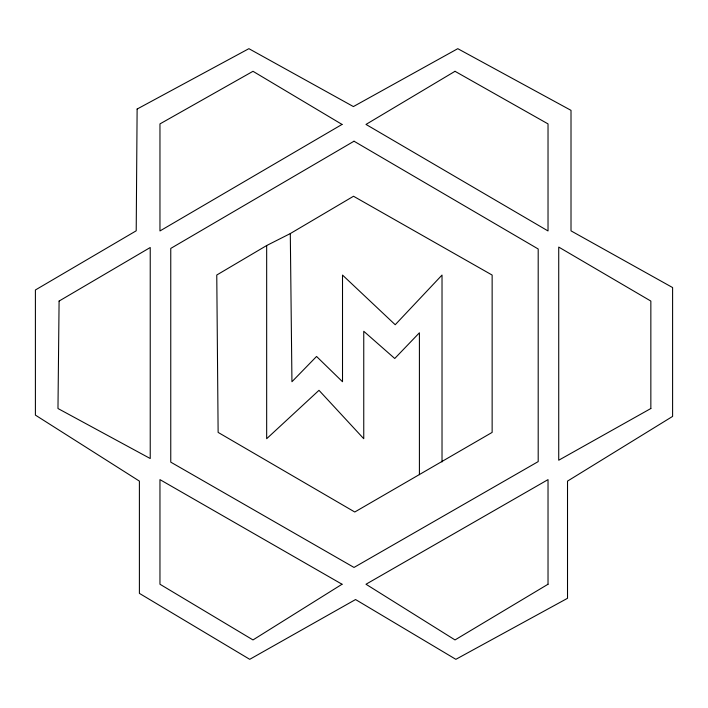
<?xml version="1.0" encoding="UTF-8"?>
<svg xmlns="http://www.w3.org/2000/svg" width="708" height="708" viewBox="0 0 708 708"><rect width="100%" height="100%" fill="white"/><g stroke="black" fill="none" stroke-linecap="round" stroke-linejoin="round"><path stroke-width="1.06" d="M266.668 245.534L216.763 275.023L218.126 432.402L354.77 512.008L492.14 432.402L492.14 275.067L353.522 196.249L290.298 233.569L266.668 245.534L266.668 438.712L318.989 390.32L363.753 438.712L363.753 331.273L394.745 358.487L419.41 332.787L419.41 474.696M290.298 233.569L291.944 381.736L316.556 356.46L342.513 381.736L342.513 275.067L395.214 324.733L442.022 275.067L442.022 461.952M137.122 109.05L136.21 230.799L35.4 289.979L35.4 415.109L139.396 481.113L139.396 593.375L249.729 659.325L355.558 599.543L455.864 659.325L567.515 598.295L567.515 481.113L672.6 416.41L672.6 287.554L571.011 230.861L571.011 110.351L457.775 48.675L353.398 106.572L248.889 48.675L137.122 109.05M59.091 301.068L57.976 408.516L150.229 458.527L150.229 247.517L59.091 301.068M342.044 584.242L252.995 639.935L159.964 584.242L159.964 479.626L342.044 584.242M548.027 584.242L455.014 639.935L365.992 584.242L548.027 479.626L548.027 584.242M455.014 71.304L365.992 124.422L548.027 230.95L548.027 123.9L455.014 71.304M342.044 124.422L159.964 230.95L159.964 123.9L252.995 71.304L342.044 124.422M354.018 141.211L170.761 248.419L170.761 462.147L354.018 567.444L538.195 461.598L538.195 248.986L354.018 141.211M650.847 408.516L558.727 460.227L558.727 247.074L650.847 301.068L650.847 408.516"/></g></svg>
